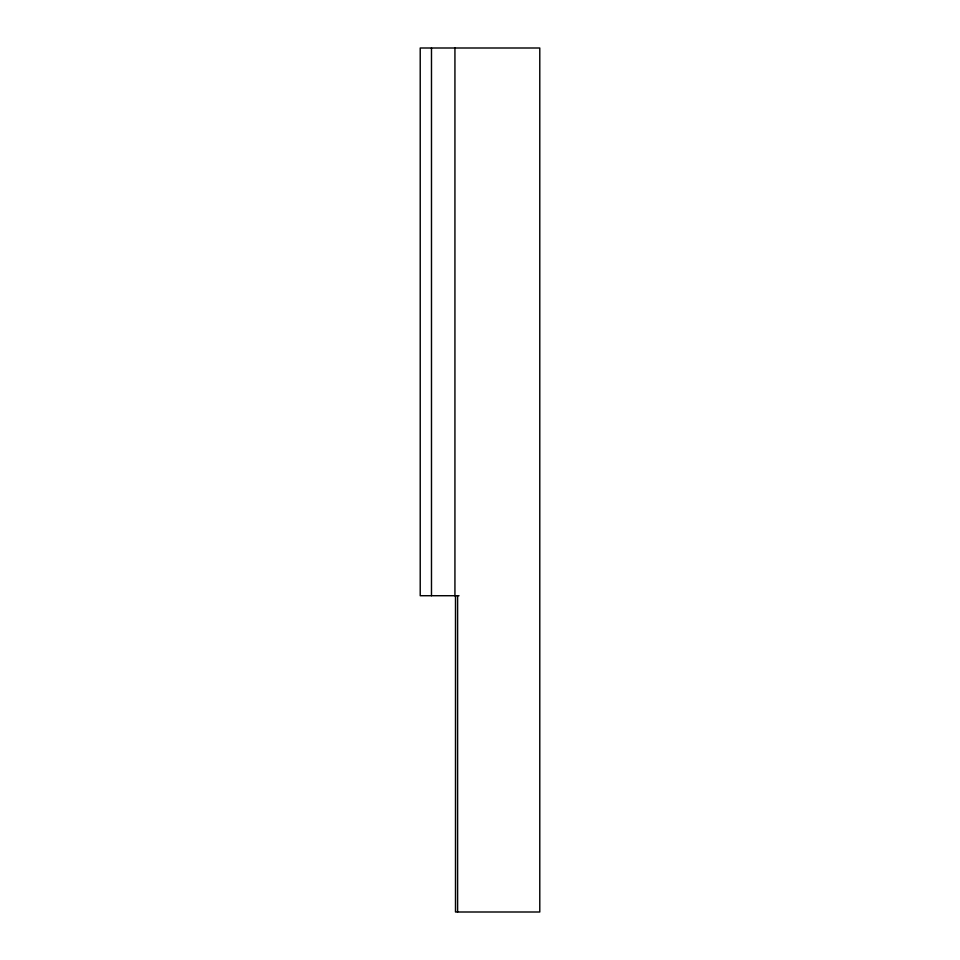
<?xml version="1.0" encoding="UTF-8"?>
<svg xmlns="http://www.w3.org/2000/svg" width="960" height="960" viewBox="0 0 960 960"><rect width="100%" height="100%" fill="white"/><g stroke="black" fill="none" stroke-linecap="round" stroke-linejoin="round"><path stroke-width="1.44" d="M459.012 595.716L420.216 595.716L420.216 48L539.784 48L539.784 912L455.496 912L455.496 595.716M457.608 595.716L457.608 912M454.932 48L454.932 595.716M431.484 48L431.484 595.716"/></g></svg>
